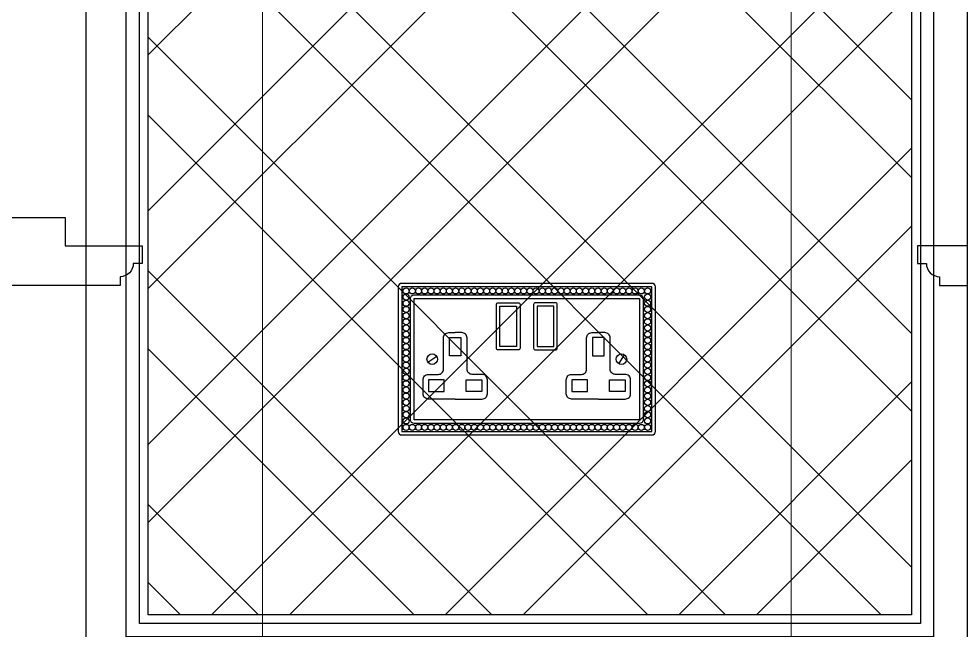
# Model space of a CAD drawing. Header units: inches. Extents: x -20583 to 399182, y -24453 to 525552.
# Drawn here: x 6462 to 6997, y 19158 to 19505 of the extents above; entities that cross this region are included whole.
import ezdxf

# ---------------------------------------------------------------- set-up
doc = ezdxf.new("R2010")
doc.units = ezdxf.units.IN
doc.header["$LTSCALE"] = 1000
doc.header["$MEASUREMENT"] = 0
for name, color, linetype in [('8', 8, 'Continuous'), ('Layer1', 1, 'Continuous'), ('Layer7', 8, 'Continuous')]:
    doc.layers.add(name, color=color, linetype=linetype)
doc.layers.add('A-GLAZ', color=134, linetype='Continuous', lineweight=18)
doc.layers.add('Wood treillis', color=111, linetype='Continuous', lineweight=0)

# ---------------------------------------------------------------- blocks, each defined once
blk = doc.blocks.new('Wandsworth double socket')
at = {"layer": 'Layer7', "color": 1}
for p, q in [((4938.23, 1711.79), (4934.99, 1706.74)), ((4826.79, 1707.74), (4831.85, 1710.98))]:
    blk.add_line(p, q, dxfattribs=at)
for points in [[(4811.96, 1666.36), (4953.96, 1666.36, 0.414214), (4955.96, 1668.36), (4955.96, 1750.36, 0.414214), (4953.96, 1752.36), (4811.96, 1752.36, 0.414214), (4809.96, 1750.36), (4809.96, 1668.36, 0.414214)], [(4818.96, 1745.86), (4946.96, 1745.86, -0.414214), (4948.96, 1743.86), (4948.96, 1674.86, -0.414214), (4946.96, 1672.86), (4818.96, 1672.86, -0.414214), (4816.96, 1674.86), (4816.96, 1743.86, -0.414214)], [(4866.66, 1741.42), (4878.09, 1741.42, -0.414214), (4879.09, 1740.42), (4879.09, 1715.61, -0.414214), (4878.09, 1714.61), (4866.66, 1714.61, -0.414214), (4865.66, 1715.61), (4865.66, 1740.42, -0.414214)], [(4899.25, 1741.42), (4887.82, 1741.42, 0.414214), (4886.82, 1740.42), (4886.82, 1715.61, 0.414214), (4887.82, 1714.61), (4899.25, 1714.61, 0.414214), (4900.25, 1715.61), (4900.25, 1740.42, 0.414214)]]:
    blk.add_lwpolyline(points, format="xyb", close=True, dxfattribs=at)
for points in [[(4811.96, 1668.36), (4953.96, 1668.36), (4953.96, 1750.36), (4811.96, 1750.36)], [(4818.96, 1743.86), (4946.96, 1743.86), (4946.96, 1674.86), (4818.96, 1674.86)], [(4867.66, 1739.42), (4877.09, 1739.42), (4877.09, 1716.61), (4867.66, 1716.61)], [(4898.26, 1739.42), (4888.82, 1739.42), (4888.82, 1716.61), (4898.26, 1716.61)], [(4839.05, 1721.68), (4845.59, 1721.68), (4845.59, 1711.23), (4839.05, 1711.23)], [(4926.86, 1721.68), (4920.32, 1721.68), (4920.32, 1711.23), (4926.86, 1711.23)], [(4827.22, 1697.56), (4827.22, 1691.02), (4836.09, 1691.02), (4836.09, 1697.56)], [(4857.43, 1697.56), (4857.43, 1691.02), (4848.56, 1691.02), (4848.56, 1697.56)], [(4908.49, 1697.56), (4908.49, 1691.02), (4917.35, 1691.02), (4917.35, 1697.56)], [(4938.69, 1697.56), (4938.69, 1691.02), (4929.82, 1691.02), (4929.82, 1697.56)]]:
    blk.add_lwpolyline(points, close=True, dxfattribs=at)
for points in [[(4842.32, 1686.74), (4827.08, 1686.74, -0.414214), (4824.08, 1689.74), (4824.08, 1697.71, -0.414214), (4827.08, 1700.71), (4832.64, 1700.71, 0.414214), (4835.64, 1703.71), (4835.64, 1721.43, -0.414214), (4838.64, 1724.43), (4842.32, 1724.43)], [(4842.32, 1686.74), (4857.57, 1686.74, 0.414214), (4860.57, 1689.74), (4860.57, 1697.71, 0.414214), (4857.57, 1700.71), (4852.01, 1700.71, -0.414214), (4849.01, 1703.71), (4849.01, 1721.43, 0.414214), (4846.01, 1724.43), (4842.32, 1724.43)], [(4923.59, 1686.74), (4908.35, 1686.74, -0.414214), (4905.35, 1689.74), (4905.35, 1697.71, -0.414214), (4908.35, 1700.71), (4913.9, 1700.71, 0.414214), (4916.9, 1703.71), (4916.9, 1721.43, -0.414214), (4919.9, 1724.43), (4923.59, 1724.43)], [(4923.59, 1686.74), (4938.83, 1686.74, 0.414214), (4941.83, 1689.74), (4941.83, 1697.71, 0.414214), (4938.83, 1700.71), (4933.27, 1700.71, -0.414214), (4930.27, 1703.71), (4930.27, 1721.43, 0.414214), (4927.27, 1724.43), (4923.59, 1724.43)]]:
    blk.add_lwpolyline(points, format="xyb", dxfattribs=at)
for centre, radius in [((4814.46, 1748.11), 1.74), ((4817.97, 1748.11), 1.74), ((4821.48, 1748.11), 1.74), ((4824.99, 1748.11), 1.74), ((4828.51, 1748.11), 1.74), ((4832.02, 1748.11), 1.74), ((4835.53, 1748.11), 1.74), ((4839.05, 1748.11), 1.74), ((4842.56, 1748.11), 1.74), ((4846.07, 1748.11), 1.74), ((4849.58, 1748.11), 1.74), ((4853.1, 1748.11), 1.74), ((4856.61, 1748.11), 1.74), ((4860.12, 1748.11), 1.74), ((4863.64, 1748.11), 1.74), ((4867.15, 1748.11), 1.74), ((4870.66, 1748.11), 1.74), ((4874.17, 1748.11), 1.74), ((4877.69, 1748.11), 1.74), ((4881.2, 1748.11), 1.74), ((4884.71, 1748.11), 1.74), ((4888.23, 1748.11), 1.74), ((4891.74, 1748.11), 1.74), ((4895.25, 1748.11), 1.74), ((4898.76, 1748.11), 1.74), ((4902.28, 1748.11), 1.74), ((4905.79, 1748.11), 1.74), ((4909.3, 1748.11), 1.74), ((4912.81, 1748.11), 1.74), ((4916.33, 1748.11), 1.74), ((4919.84, 1748.11), 1.74), ((4923.35, 1748.11), 1.74), ((4926.87, 1748.11), 1.74), ((4930.38, 1748.11), 1.74), ((4933.89, 1748.11), 1.74), ((4937.4, 1748.11), 1.74), ((4940.92, 1748.11), 1.74), ((4944.43, 1748.11), 1.74), ((4947.94, 1748.11), 1.74), ((4951.46, 1748.11), 1.74), ((4814.46, 1744.6), 1.74), ((4951.46, 1744.6), 1.74), ((4814.46, 1741.09), 1.74), ((4814.46, 1737.57), 1.74), ((4951.46, 1741.09), 1.74), ((4951.46, 1737.57), 1.74), ((4814.46, 1734.06), 1.74), ((4951.46, 1734.06), 1.74), ((4814.46, 1730.55), 1.74), ((4814.46, 1727.04), 1.74), ((4951.46, 1730.55), 1.74), ((4951.46, 1727.04), 1.74), ((4814.46, 1723.52), 1.74), ((4951.46, 1723.52), 1.74), ((4814.46, 1720.01), 1.74), ((4814.46, 1716.5), 1.74), ((4951.46, 1720.01), 1.74), ((4951.46, 1716.5), 1.74), ((4814.46, 1712.98), 1.74), ((4829.26, 1709.36), 3), ((4936.65, 1709.36), 3), ((4951.46, 1712.98), 1.74), ((4814.46, 1709.47), 1.74), ((4814.46, 1705.96), 1.74), ((4951.46, 1709.47), 1.74), ((4951.46, 1705.96), 1.74), ((4814.46, 1702.45), 1.74), ((4951.46, 1702.45), 1.74), ((4814.46, 1698.93), 1.74), ((4814.46, 1695.42), 1.74), ((4951.46, 1698.93), 1.74), ((4951.46, 1695.42), 1.74), ((4814.46, 1691.91), 1.74), ((4814.46, 1688.39), 1.74), ((4951.46, 1691.91), 1.74), ((4951.46, 1688.39), 1.74), ((4814.46, 1684.88), 1.74), ((4951.46, 1684.88), 1.74), ((4814.46, 1681.37), 1.74), ((4814.46, 1677.86), 1.74), ((4951.46, 1681.37), 1.74), ((4951.46, 1677.86), 1.74), ((4814.46, 1674.34), 1.74), ((4951.46, 1674.34), 1.74), ((4814.46, 1670.61), 1.74), ((4817.97, 1670.61), 1.74), ((4821.48, 1670.61), 1.74), ((4824.99, 1670.61), 1.74), ((4828.51, 1670.61), 1.74), ((4832.02, 1670.61), 1.74), ((4835.53, 1670.61), 1.74), ((4839.05, 1670.61), 1.74), ((4842.56, 1670.61), 1.74), ((4846.07, 1670.61), 1.74), ((4849.58, 1670.61), 1.74), ((4853.1, 1670.61), 1.74), ((4856.61, 1670.61), 1.74), ((4860.12, 1670.61), 1.74), ((4863.64, 1670.61), 1.74), ((4867.15, 1670.61), 1.74), ((4870.66, 1670.61), 1.74), ((4874.17, 1670.61), 1.74), ((4877.69, 1670.61), 1.74), ((4881.2, 1670.61), 1.74), ((4884.71, 1670.61), 1.74), ((4888.23, 1670.61), 1.74), ((4891.74, 1670.61), 1.74), ((4895.25, 1670.61), 1.74), ((4898.76, 1670.61), 1.74), ((4902.28, 1670.61), 1.74), ((4905.79, 1670.61), 1.74), ((4909.3, 1670.61), 1.74), ((4912.81, 1670.61), 1.74), ((4916.33, 1670.61), 1.74), ((4919.84, 1670.61), 1.74), ((4923.35, 1670.61), 1.74), ((4926.87, 1670.61), 1.74), ((4930.38, 1670.61), 1.74), ((4933.89, 1670.61), 1.74), ((4937.4, 1670.61), 1.74), ((4940.92, 1670.61), 1.74), ((4944.43, 1670.61), 1.74), ((4947.94, 1670.61), 1.74), ((4951.46, 1670.61), 1.74)]:
    blk.add_circle(centre, radius, dxfattribs=at)
blk = doc.blocks.new('win-2100')
at = {"layer": 'A-GLAZ', "color": 8, "linetype": 'ByBlock', "lineweight": 0, "ltscale": 0.5, "elevation": 0.01}
for points in [[(-1150, 2000), (-1150, -400)], [(1150, 2000), (1150, -400)]]:
    blk.add_lwpolyline(points, dxfattribs=at)
at = {"layer": 'Layer1', "elevation": 0}
blk.add_lwpolyline([(-1050, 2000), (-1050, -400), (1050, -400), (1050, 2000)], dxfattribs=at)
blk = doc.blocks.new('MAK-GF10 structrual elev A')
at = {"layer": 'A-GLAZ'}
for p in [(5450.65, 19262.05, 0), (8050.65, 19262.05, 0)]:
    blk.add_blockref('win-2100', p, dxfattribs=at)

msp = doc.modelspace()

# ---------------------------------------------------------------- hatches: boundary and pattern name
at = {"layer": 'Wood treillis', "lineweight": -2}
h = msp.add_hatch(dxfattribs=at)
h.set_pattern_fill('ANSI32', color=256, scale=250)
h.paths.add_polyline_path([(6752.38, 19167.05), (6535.74, 19167.05), (6535.9, 21862.05), (6752.38, 21862.05), (6968.85, 21862.05), (6969.01, 19167.05)])
h = msp.add_hatch(dxfattribs=at)
h.set_pattern_fill('ANSI32', color=256, scale=250, angle=90)
h.paths.add_polyline_path([(6752.38, 19167.05), (6969.01, 19167.05), (6968.85, 21862.05), (6752.38, 21862.05), (6535.9, 21862.05), (6535.74, 19167.05)])

# ---------------------------------------------------------------- linework, layer by layer
at = {"layer": 'Wood treillis', "lineweight": -2, "elevation": 0}
for points in [[(6752.38, 19154.55), (6523.24, 19154.55), (6523.4, 21874.55), (6752.38, 21874.55), (6981.35, 21874.55), (6981.51, 19154.55)], [(6752.38, 19162.05), (6530.74, 19162.05), (6530.9, 21867.05), (6752.38, 21867.05), (6973.85, 21867.05), (6974.01, 19162.05)], [(6752.38, 19167.05), (6535.74, 19167.05), (6535.9, 21862.05), (6752.38, 21862.05), (6968.85, 21862.05), (6969.01, 19167.05)]]:
    msp.add_lwpolyline(points, close=True, dxfattribs=at)
at = {"layer": 'Wood treillis', "color": 0, "lineweight": -2, "elevation": 0}
for points in [[(6488.56, 19392.46), (6488.56, 19376.36), (6532.31, 19376.36), (6532.31, 19366.36), (6527.31, 19366.36, -0.414214), (6519.81, 19358.86), (6519.81, 19353.86), (6444.81, 19353.86), (6444.81, 19358.86, -0.414214), (6437.31, 19366.36), (6432.31, 19366.36), (6432.31, 19366.36), (6419.81, 19366.36), (6419.81, 19371.36, -0.414214), (6412.31, 19378.86), (6407.31, 19378.86), (6407.31, 19392.46)], [(7016.19, 19392.46), (7016.19, 19376.36), (6972.44, 19376.36), (6972.44, 19366.36), (6977.44, 19366.36, 0.414214), (6984.94, 19358.86), (6984.94, 19353.86), (7059.94, 19353.86), (7059.94, 19358.86, 0.414214), (7067.44, 19366.36), (7072.44, 19366.36), (7072.44, 19366.36), (7084.94, 19366.36), (7084.94, 19371.36, 0.414214), (7092.44, 19378.86), (7097.44, 19378.86), (7097.44, 19392.46)]]:
    msp.add_lwpolyline(points, format="xyb", close=True, dxfattribs=at)

# ---------------------------------------------------------------- block references
msp.add_blockref('Wandsworth double socket', (1867.7, 17602.69, 0.01))
at = {"layer": '8', "color": 2}
msp.add_blockref('MAK-GF10 structrual elev A', (0, 0), dxfattribs=at)

doc.saveas('drawing.dxf')
